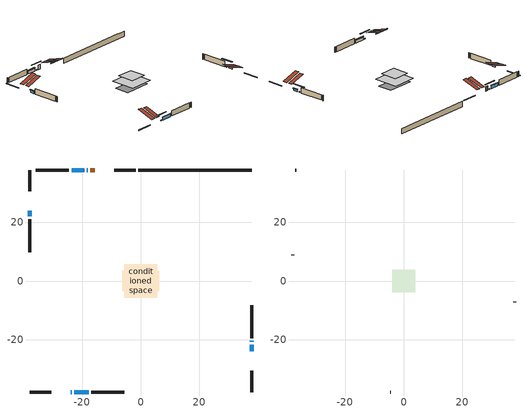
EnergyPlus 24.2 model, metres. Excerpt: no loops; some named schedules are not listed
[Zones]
conditioned space
 floor outside (Floor1 construction): -2.5,-2.5 -2.5,2.5 2.5,2.5 2.5,-2.5 z0.92
 floor adiabatic (AdiabaticFloorConstruction): -5.68,-5.68 -5.68,5.68 5.68,5.68 5.68,-5.68 z0.92
 floor foundation (Slab1 construction): -6.25,-3.43 -6.25,3.43 6.25,3.43 6.25,-3.43 z-1.47
 wall outside (RimJoist1 construction): -1.78,37.86 -9.04,37.86 / -37.86,-37.86 -30.6,-37.86 / -37.86,37.86 -37.86,30.6 / 37.86,-37.86 37.86,-30.6 z0.92:1.22
 wall outside (AdiabaticWallConstruction 1): -15.74,37.86 -17.22,37.86 z0.92:2.95
 wall outside (AdiabaticWallConstruction): 37.86,-23.9 37.86,-21.66 z0.92:1.86; -37.86,23.9 -37.86,22.07 z0.92:2.07; 37.86,-20.74 37.86,-20.45 / -18.14,37.86 -18.43,37.86 / -23.91,-37.86 -23.62,-37.86 z0.92:1.28; -19.36,37.86 -23.59,37.86 z0.92:2.25; -22.69,-37.86 -17.77,-37.86 z0.92:2.15
 wall outside (Wall1 construction): -24.52,37.86 -35.8,37.86 / -16.84,-37.86 -5.56,-37.86 / -37.86,21.15 -37.86,9.86 / 37.86,-19.52 37.86,-8.24 z0.92:3.36
 wall foundation (FoundationWall1 construction): -0.85,37.86,-1.47 -0.85,37.86,0.92 33.99,37.86,0.92 33.99,37.86,0.84 37.86,37.86,0.84 37.86,37.86,-1.47
 window (WindowConstruction): 37.86,-23.9 37.86,-21.66 z0.92:1.86
 window (WindowConstruction 3): -37.86,23.9 -37.86,22.07 z0.92:2.07
 window (WindowConstruction 4): 37.86,-20.73 37.86,-20.45 z0.92:1.27
 window (WindowConstruction 5): -18.14,37.86 -18.43,37.86 z0.92:1.27
 window (WindowConstruction 6): -23.9,-37.86 -23.62,-37.86 z0.92:1.27
 window (WindowConstruction 1): -19.36,37.86 -23.59,37.86 z0.92:2.25
 window (WindowConstruction 2): -22.69,-37.86 -17.77,-37.86 z0.92:2.15
 door (Door): -15.74,37.86 -17.22,37.86 z0.92:2.95
 ceiling adiabatic (AdiabaticFloorConstruction): 5.68,-5.68 5.68,5.68 -5.68,5.68 -5.68,-5.68 z0.92
 roof outside (Roof2 construction): -14.81,37.86,3.36 -14.81,30.62,5.77 -12.9,30.62,5.77 -12.9,37.86,3.36; -24.83,-37.86,3.36 -24.83,-30.62,5.77 -26.74,-30.62,5.77 -26.74,-37.86,3.36; -37.86,24.83,3.36 -30.62,24.83,5.77 -30.62,26.74,5.77 -37.86,26.74,3.36; 37.86,-24.83,3.36 30.62,-24.83,5.77 30.62,-26.74,5.77 37.86,-26.74,3.36
attic - vented
 floor to conditioned space (Floor2 construction Reversed): -3.91,-3.91 -3.91,3.91 3.91,3.91 3.91,-3.91 z3.36
 wall outside (Wall2 construction): -36.73,37.86 -36.93,37.86 / -4.63,-37.86 -4.42,-37.86 / -37.86,8.93 -37.86,8.73 / 37.86,-7.31 37.86,-7.1 z0.92:3.36
 roof outside (Roof1 construction): -11.97,37.86,3.36 -11.97,30.25,5.89 -9.97,30.25,5.89 -9.97,37.86,3.36; -27.67,-37.86,3.36 -27.67,-30.25,5.89 -29.67,-30.25,5.89 -29.67,-37.86,3.36; -37.86,27.67,3.36 -30.25,27.67,5.89 -30.25,29.67,5.89 -37.86,29.67,3.36; 37.86,-27.67,3.36 30.25,-27.67,5.89 30.25,-29.67,5.89 37.86,-29.67,3.36
shading: 37.86,-21.46 37.86,-24.1 38.27,-24.1 38.27,-21.46 z2.06; -37.86,21.87 -37.86,24.1 -38.27,24.1 -38.27,21.87 z2.27; 37.86,-17.59 37.86,-23.59 38.27,-23.59 38.27,-17.59 z4.13; -21.29,37.86 -15.29,37.86 -15.29,38.27 -21.29,38.27 z4.13; -20.76,-37.86 -26.76,-37.86 -26.76,-38.27 -20.76,-38.27 z4.13; -23.79,37.86 -19.16,37.86 -19.16,38.27 -23.79,38.27 z2.45; -17.57,-37.86 -22.89,-37.86 -22.89,-38.27 -17.57,-38.27 z2.36
[Building]
Building 1: Terrain=Suburbs
[Site:Location]
Winnipeg Intl AP_MB: Latitude {deg}=49.91; Longitude {deg}=-97.24; Time Zone {hr}=-6; Elevation {m}=239; Keep Site Location Information=Yes
[Site:GroundTemperature:Shallow]
-2.46526, -5.11642, -5.32873, -4.07063, 0.979979, 6.00706, 10.3653, 13.1261, 13.3606, 11.1152, 6.8681, 1.99523
[Site:WaterMainsTemperature]
Calculation Method=Schedule; Temperature Schedule=mains temperature schedule
[Material] Roughness=Rough; Thermal Absorptance=0.9
Name | Thickness {m} | Conductivity {W/m-K} | Density {kg/m3} | Specific Heat {J/kg-K} | Solar Absorptance | Visible Absorptance
asphalt or fiberglass shingles | 0.00635 | 0.162714 | 1121.4 | 1465.45 | 0.84 | 0.84
ceiling loosefill ins | 0.254 | 0.0480833 | 16.02 | 1046.75 | 0.7 | 0.7
ceiling stud and cavity | 0.1397 | 0.103844 | 65.682 | 1177.47 | 0.7 | 0.7
concrete 4.0 in. | 0.1016 | 1.803125 | 2242.8 | 837.4 | 0.7 | 0.7
concrete 8.0 in. | 0.2032 | 1.803125 | 2242.8 | 837.4 | 0.7 | 0.7
door material | 0.04445 | 0.0451087 | 512.64 | 1214.23 | 0.7 | 0.7
exterior vertical ins | 0.107248 | 0.029427 | 32.04 | 1214.23 | 0.7 | 0.7
floor covering | 0.0127 | 0.0433444 | 54.468 | 1339.84 | 0.6 | 0.6
floor rigid ins; rim joist rigid ins; roof rigid ins | 0.103632 | 0.029427 | 32.04 | 1214.23 | 0.7 | 0.7
floor rigid ins 1; wall rigid ins 1 | 0.512978 | 0.029427 | 32.04 | 1214.23 | 0.7 | 0.7
floor stud and cavity | 0.1397 | 0.0845638 | 92.3553 | 1139.71 | 0.7 | 0.7
floor stud and cavity 1 | 0.1397 | 1.75129 | 37.0049 | 1207.88 | 0.7 | 0.7
furniture material conditioned space 1 | 0.1524 | 0.115458 | 640.8 | 1214.23 | 0.6 | 0.6
gypsum board | 0.0127 | 0.160291 | 801 | 837.4 | 0.6 | 0.6
gypsum board 1 | 0.0127 | 0.160291 | 801 | 837.4 | 0.7 | 0.7
osb sheathing 0.5 in. | 0.0127 | 0.115458 | 512.64 | 1214.23 | 0.7 | 0.7
osb sheathing 0.75 in. | 0.01905 | 0.115458 | 512.64 | 1214.23 | 0.7 | 0.7
osb sheathing 2.0 in. | 0.0508 | 0.115458 | 512.64 | 1214.23 | 0.7 | 0.7
rim joist stud and cavity | 0.0508 | 0.065186 | 125.044 | 1163.47 | 0.6 | 0.6
roof stud and cavity | 0.2032 | 0.110985 | 78.34581 | 1123.46 | 0.7 | 0.7
wall rigid ins | 0.051816 | 0.029427 | 32.04 | 1214.23 | 0.7 | 0.7
wall stud and cavity | 0.1397 | 0.211572 | 139.0536 | 1170.24 | 0.7 | 0.7
wall stud and cavity 1 | 0.0889 | 6.1454 | 50.32683 | 1063.81 | 0.6 | 0.6
wall stud and cavity 2 | 0.0889 | 0.380278 | 52.3479 | 1209.89 | 0.7 | 0.7
wall stud and cavity 3 | 0.0889 | 0.391764 | 83.0341 | 1211.67 | 0.7 | 0.7
wood siding | 0.0254 | 0.102417 | 544.68 | 1172.36 | 0.4 | 0.4
wood siding 1 | 0.00254 | 0.102417 | 544.68 | 1172.36 | 0.4 | 0.4
wood siding 2; wood siding 3; wood siding 4 | 0.0254 | 0.102417 | 544.68 | 1172.36 | 0.7 | 0.7
[WindowMaterial:SimpleGlazingSystem]
Name | U-Factor {W/m2-K} | Solar Heat Gain Coefficient
WindowMaterial | 2.32173 | 0.56
WindowMaterial 1 | 2.22975 | 0.59
WindowMaterial 2 | 2.24678 | 0.59
WindowMaterial 3 | 2.26495 | 0.58
WindowMaterial 4 | 3.071798 | 0.43
[Construction]
AdiabaticFloorConstruction: floor stud and cavity 1, floor rigid ins 1, osb sheathing 0.75 in., floor covering
AdiabaticWallConstruction: wood siding 3, wall rigid ins 1, wall stud and cavity 2, gypsum board
AdiabaticWallConstruction 1: wood siding 4, wall rigid ins 1, wall stud and cavity 2, gypsum board
Door: door material
Floor1 construction: floor stud and cavity, floor rigid ins, osb sheathing 0.75 in., floor covering
Floor2 construction Reversed: gypsum board, ceiling stud and cavity, ceiling loosefill ins
FoundationWall1 construction: concrete 8.0 in., gypsum board 1
furniture construction conditioned space 1: furniture material conditioned space 1
PartitionWallConstruction: gypsum board, wall stud and cavity 3, gypsum board
RimJoist1 construction: wood siding 2, rim joist rigid ins, osb sheathing 2.0 in., rim joist stud and cavity
Roof1 construction: asphalt or fiberglass shingles
Roof2 construction: asphalt or fiberglass shingles, roof rigid ins, osb sheathing 0.75 in., roof stud and cavity, gypsum board
Slab1 construction: concrete 4.0 in.
Wall1 construction: wood siding, wall rigid ins, osb sheathing 0.5 in., wall stud and cavity, gypsum board
Wall2 construction: wood siding 1, wall stud and cavity 1
WindowConstruction: WindowMaterial
WindowConstruction 1: WindowMaterial 1
WindowConstruction 2: WindowMaterial 2
WindowConstruction 3: WindowMaterial 3
WindowConstruction 4; WindowConstruction 5; WindowConstruction 6: WindowMaterial 4
[Zone] Multiplier=1; Part of Total Floor Area=Yes
Name | Volume {m3}
attic - vented | 25.1345
conditioned space | 536.5
[Space]
Name | Zone | Volume {m3}
attic - vented 1 | attic - vented | 25.1345
conditioned space 1 | conditioned space | 536.5
[ZoneInfiltration:EffectiveLeakageArea]
infil attic - vented 1: Zone or Space=attic - vented 1; Schedule=Always On Discrete; Effective Air Leakage Area {cm2}=2034.67; Stack Coefficient=0.000345951; Wind Coefficient=1.25669e-05
[ZoneMixing]
whole house fan mix: Zone or Space=attic - vented; Schedule=Always On Continuous; Design Flow Rate Calculation Method=Flow/Zone; Design Flow Rate {m3/s}=0; Source Zone or Space=conditioned space
[SurfaceProperty:ExposedFoundationPerimeter]
Slab1: Exposed Perimeter Calculation Method=TotalExposedPerimeter; Total Exposed Perimeter {m}=38.711
[InternalMass] Zone or ZoneList=conditioned space; Space or SpaceList=conditioned space 1
Name | Construction | Surface Area {m2}
furniture mass conditioned space 1 | furniture construction conditioned space 1 | 95.8721
partition wall mass | PartitionWallConstruction | 239.68
[Lights]
interior lighting: Zone or ZoneList or Space or SpaceList=conditioned space 1; Schedule=interior lighting schedule; Design Level Calculation Method=LightingLevel; Lighting Level {W}=343.2; Return Air Fraction=0; Fraction Radiant=0.6; Fraction Visible=0.2; Fraction Replaceable=1
[People]
occupants: Zone or ZoneList or Space or SpaceList=conditioned space 1; Number of People Schedule=occupants schedule; Number of People Calculation Method=People; Number of People=3; Fraction Radiant=0.314171; Sensible Heat Fraction=0.56303; Activity Level Schedule=occupants activity schedule; Carbon Dioxide Generation Rate {m3/s-W}=0; Enable ASHRAE 55 Comfort Warnings=No; Mean Radiant Temperature Calculation Type=EnclosureAveraged
[ElectricEquipment] Zone or ZoneList or Space or SpaceList=conditioned space 1; Design Level Calculation Method=EquipmentLevel
Name | Schedule | Design Level {W} | Fraction Latent | Fraction Radiant | Fraction Lost
clothes dryer | clothes dryer schedule | 140.772 | 0.015 | 0.081 | 0.85
clothes washer | clothes washer schedule | 32.1985 | 0.03 | 0.162 | 0.7
cooking range | cooking range schedule | 215.147 | 0.08 | 0.432 | 0.2
dishwasher | dishwasher schedule | 66.8632 | 0.3 | 0.18 | 0.4
fridge | fridge schedule | 72.9452 | 0 | 0.6 | 0
mech vent house fan | mech vent house fan schedule | 125 | 0 | 0 | 0.5
mech vent house fan cfis | mech vent house fan cfis schedule | 0 | 0 | 0 | 0
misc plug loads | misc plug loads schedule | 494.7 | 0.045 | 0.513 | 0.1
whole house fan | Always On Discrete | 0 | 0 | 0 | 1
[OtherEquipment] Zone or ZoneList or Space or SpaceList=conditioned space 1; Design Level Calculation Method=EquipmentLevel
Name | Fuel Type | Schedule | Design Level {W} | Fraction Latent | Fraction Radiant | Fraction Lost
clothes dryer 1 | Electricity | clothes dryer schedule | 0 | 0.015 | 0.081 | 0.85
cooking range 1 | Electricity | cooking range schedule | 0 | 0.08 | 0.432 | 0.2
general water use latent | None | general water use schedule | 62.594 | 1 | 0 | 0
general water use sensible | None | general water use schedule | -61.6891 | 0 | 0.6 | 0
mech vent house fan latent load | None | Always On Discrete | 0 | 1 | 0 | 0
mech vent house fan sensible load | None | Always On Discrete | 0 | 0 | 0 | 0
water heater energy adjustment1 | Electricity | Always On Discrete | 0.01 | 0 | 0 | 1
[ZoneInfiltration:DesignFlowRate] Zone or ZoneList or Space or SpaceList=conditioned space 1; Schedule=Always On Discrete; Design Flow Rate Calculation Method=Flow/Zone; Design Flow Rate {m3/s}=0
infil flow; natural vent flow; whole house fan flow
[AvailabilityManager:Scheduled]
central ac and furnace airloop Availability Manager: Schedule=Always On Discrete
[Foundation:Kiva]
Foundation Kiva 1: Initial Indoor Air Temperature {C}=21; Wall Height Above Grade {m}=0.920008; Wall Depth Below Slab {m}=0.2032; Custom Block Material Name 1=exterior vertical ins; Custom Block Depth 1 {m}=2.39; Custom Block X Position 1 {m}=0.2159; Custom Block Z Position 1 {m}=0
[Foundation:Kiva:Settings]
Soil Conductivity {W/m-K}=0.849921; Soil Density {kg/m3}=1842.3; Soil Specific Heat {J/kg-K}=418.7; Ground Solar Absorptivity=0.9; Ground Thermal Absorptivity=0.9; Ground Surface Roughness {m}=0.03; Far-Field Width {m}=40; Deep-Ground Boundary Condition=ZeroFlux; Deep-Ground Depth {m}=40; Minimum Cell Dimension {m}=0.2; Maximum Cell Growth Coefficient=3; Simulation Timestep=Timestep
[Exterior:Lights]
exterior lighting: Schedule=exterior lighting schedule; Design Level {W}=75.6
[EnergyManagementSystem:GlobalVariable]
central_ac_and_furnace_airloop_Fan_RTF
infil_program_Qfan
infil_program_Qinf
natural_vent_program_Qnv
natural_vent_program_Qwhf
[EnergyManagementSystem:Sensor]
Name | Output:Variable or Output:Meter Index Key | Output:Variable or Output:Meter
airflow_gain | infil flow | Infiltration Sensible Heat Gain Energy
airflow_gain_1 | natural vent flow | Infiltration Sensible Heat Gain Energy
airflow_gain_2 | whole house fan flow | Infiltration Sensible Heat Gain Energy
airflow_loss | infil flow | Infiltration Sensible Heat Loss Energy
airflow_loss_1 | natural vent flow | Infiltration Sensible Heat Loss Energy
airflow_loss_2 | whole house fan flow | Infiltration Sensible Heat Loss Energy
clg_load_cond |  | Cooling:EnergyTransfer:Zone:CONDITIONED SPACE
clg_sp_s; clg_sp_s_1 | cooling setpoint | Schedule Value
clothes_dryer_exhaust_0_sch_s | clothes dryer exhaust 0 schedule | Schedule Value
cool_season | cooling season schedule | Schedule Value
htg_load_cond |  | Heating:EnergyTransfer:Zone:CONDITIONED SPACE
htg_sp_s; htg_sp_s_1 | heating setpoint | Schedule Value
ig_ee_conv | clothes dryer | Electric Equipment Convective Heating Energy
ig_ee_conv_2 | cooking range | Electric Equipment Convective Heating Energy
ig_ee_conv_4 | fridge | Electric Equipment Convective Heating Energy
ig_ee_conv_5 | misc plug loads | Electric Equipment Convective Heating Energy
ig_ee_conv_6 | whole house fan | Electric Equipment Convective Heating Energy
ig_ee_rad | clothes dryer | Electric Equipment Radiant Heating Energy
ig_ee_rad_2 | cooking range | Electric Equipment Radiant Heating Energy
ig_ee_rad_4 | fridge | Electric Equipment Radiant Heating Energy
ig_ee_rad_5 | misc plug loads | Electric Equipment Radiant Heating Energy
ig_ee_rad_6 | whole house fan | Electric Equipment Radiant Heating Energy
ig_lgt_conv | interior lighting | Lights Convective Heating Energy
ig_lgt_rad | interior lighting | Lights Radiant Heating Energy
ig_lgt_vis | interior lighting | Lights Visible Radiation Heating Energy
ig_oe_conv | clothes dryer 1 | Other Equipment Convective Heating Energy
ig_oe_conv_1 | cooking range 1 | Other Equipment Convective Heating Energy
ig_oe_conv_2 | general water use latent | Other Equipment Convective Heating Energy
ig_oe_conv_3 | general water use sensible | Other Equipment Convective Heating Energy
ig_oe_conv_4 | water heater energy adjustment1 | Other Equipment Convective Heating Energy
ig_oe_rad | clothes dryer 1 | Other Equipment Radiant Heating Energy
ig_oe_rad_1 | cooking range 1 | Other Equipment Radiant Heating Energy
ig_oe_rad_2 | general water use latent | Other Equipment Radiant Heating Energy
ig_oe_rad_3 | general water use sensible | Other Equipment Radiant Heating Energy
ig_oe_rad_4 | water heater energy adjustment1 | Other Equipment Radiant Heating Energy
ig_ppl_conv | occupants | People Convective Heating Energy
ig_ppl_rad | occupants | People Radiant Heating Energy
im_conv | furniture mass conditioned space 1 | Surface Inside Face Convection Heat Gain Energy
im_conv_1 | partition wall mass | Surface Inside Face Convection Heat Gain Energy
im_ig | furniture mass conditioned space 1 | Surface Inside Face Internal Gains Radiation Heat Gain Energy
im_ig_1 | partition wall mass | Surface Inside Face Internal Gains Radiation Heat Gain Energy
im_lgt | furniture mass conditioned space 1 | Surface Inside Face Lights Radiation Heat Gain Energy
im_lgt_1 | partition wall mass | Surface Inside Face Lights Radiation Heat Gain Energy
im_sol | furniture mass conditioned space 1 | Surface Inside Face Solar Radiation Heat Gain Energy
im_sol_1 | partition wall mass | Surface Inside Face Solar Radiation Heat Gain Energy
im_surf | furniture mass conditioned space 1 | Surface Inside Face Net Surface Thermal Radiation Heat Gain Energy
im_surf_1 | partition wall mass | Surface Inside Face Net Surface Thermal Radiation Heat Gain Energy
mv_conv | mech vent house fan | Electric Equipment Convective Heating Energy
mv_conv_1 | mech vent house fan cfis | Electric Equipment Convective Heating Energy
mv_conv_2 | mech vent house fan latent load | Other Equipment Convective Heating Energy
mv_conv_3 | mech vent house fan sensible load | Other Equipment Convective Heating Energy
mv_rad | mech vent house fan | Electric Equipment Radiant Heating Energy
mv_rad_1 | mech vent house fan cfis | Electric Equipment Radiant Heating Energy
mv_rad_2 | mech vent house fan latent load | Other Equipment Radiant Heating Energy
mv_rad_3 | mech vent house fan sensible load | Other Equipment Radiant Heating Energy
natural_vent_s | natural vent schedule | Schedule Value
out_pb_s |  | Site Outdoor Air Barometric Pressure
out_wt_s |  | Site Outdoor Air Humidity Ratio
site_vw_s |  | Site Wind Speed
ss_back_out | Window1 | Surface Window Shortwave from Zone Back Out Window Heat Transfer Rate
ss_back_out_1 | Window13 | Surface Window Shortwave from Zone Back Out Window Heat Transfer Rate
ss_back_out_2 | Window15 | Surface Window Shortwave from Zone Back Out Window Heat Transfer Rate
ss_back_out_3 | Window16 | Surface Window Shortwave from Zone Back Out Window Heat Transfer Rate
ss_back_out_4 | Window17 | Surface Window Shortwave from Zone Back Out Window Heat Transfer Rate
ss_back_out_5 | Window4 | Surface Window Shortwave from Zone Back Out Window Heat Transfer Rate
ss_back_out_6 | Window8 | Surface Window Shortwave from Zone Back Out Window Heat Transfer Rate
ss_conv | Door1 | Surface Inside Face Convection Heat Gain Energy
ss_conv_1 | Window1 | Surface Inside Face Convection Heat Gain Energy
ss_conv_2 | Window13 | Surface Inside Face Convection Heat Gain Energy
ss_conv_3 | Window15 | Surface Inside Face Convection Heat Gain Energy
ss_conv_4 | Window16 | Surface Inside Face Convection Heat Gain Energy
ss_conv_5 | Window17 | Surface Inside Face Convection Heat Gain Energy
ss_conv_6 | Window4 | Surface Inside Face Convection Heat Gain Energy
ss_conv_7 | Window8 | Surface Inside Face Convection Heat Gain Energy
ss_ig | Door1 | Surface Inside Face Internal Gains Radiation Heat Gain Energy
ss_ig_1 | Window1 | Surface Inside Face Internal Gains Radiation Heat Gain Energy
ss_ig_2 | Window13 | Surface Inside Face Internal Gains Radiation Heat Gain Energy
ss_ig_3 | Window15 | Surface Inside Face Internal Gains Radiation Heat Gain Energy
ss_ig_4 | Window16 | Surface Inside Face Internal Gains Radiation Heat Gain Energy
ss_ig_5 | Window17 | Surface Inside Face Internal Gains Radiation Heat Gain Energy
ss_ig_6 | Window4 | Surface Inside Face Internal Gains Radiation Heat Gain Energy
ss_ig_7 | Window8 | Surface Inside Face Internal Gains Radiation Heat Gain Energy
ss_lgt | Door1 | Surface Inside Face Lights Radiation Heat Gain Energy
ss_sol | Door1 | Surface Inside Face Solar Radiation Heat Gain Energy
ss_surf | Door1 | Surface Inside Face Net Surface Thermal Radiation Heat Gain Energy
ss_surf_1 | Window1 | Surface Inside Face Net Surface Thermal Radiation Heat Gain Energy
ss_surf_2 | Window13 | Surface Inside Face Net Surface Thermal Radiation Heat Gain Energy
ss_surf_3 | Window15 | Surface Inside Face Net Surface Thermal Radiation Heat Gain Energy
ss_surf_4 | Window16 | Surface Inside Face Net Surface Thermal Radiation Heat Gain Energy
ss_surf_5 | Window17 | Surface Inside Face Net Surface Thermal Radiation Heat Gain Energy
ss_surf_6 | Window4 | Surface Inside Face Net Surface Thermal Radiation Heat Gain Energy
ss_surf_7 | Window8 | Surface Inside Face Net Surface Thermal Radiation Heat Gain Energy
ss_trans_in | Window1 | Surface Window Transmitted Solar Radiation Rate
ss_trans_in_1 | Window13 | Surface Window Transmitted Solar Radiation Rate
ss_trans_in_2 | Window15 | Surface Window Transmitted Solar Radiation Rate
ss_trans_in_3 | Window16 | Surface Window Transmitted Solar Radiation Rate
ss_trans_in_4 | Window17 | Surface Window Transmitted Solar Radiation Rate
ss_trans_in_5 | Window4 | Surface Window Transmitted Solar Radiation Rate
ss_trans_in_6 | Window8 | Surface Window Transmitted Solar Radiation Rate
ss_trans_out | Window1 | Surface Inside Face Initial Transmitted Diffuse Transmitted Out Window Solar Radiation Rate
ss_trans_out_1 | Window13 | Surface Inside Face Initial Transmitted Diffuse Transmitted Out Window Solar Radiation Rate
ss_trans_out_2 | Window15 | Surface Inside Face Initial Transmitted Diffuse Transmitted Out Window Solar Radiation Rate
ss_trans_out_3 | Window16 | Surface Inside Face Initial Transmitted Diffuse Transmitted Out Window Solar Radiation Rate
ss_trans_out_4 | Window17 | Surface Inside Face Initial Transmitted Diffuse Transmitted Out Window Solar Radiation Rate
ss_trans_out_5 | Window4 | Surface Inside Face Initial Transmitted Diffuse Transmitted Out Window Solar Radiation Rate
ss_trans_out_6 | Window8 | Surface Inside Face Initial Transmitted Diffuse Transmitted Out Window Solar Radiation Rate
s_conv | Floor1 | Surface Inside Face Convection Heat Gain Energy
s_conv_1 | Floor2 | Surface Inside Face Convection Heat Gain Energy
s_conv_10 | Roof2:180 | Surface Inside Face Convection Heat Gain Energy
s_conv_11 | Roof2:270 | Surface Inside Face Convection Heat Gain Energy
s_conv_12 | Roof2:90 | Surface Inside Face Convection Heat Gain Energy
s_conv_13 | Slab1 | Surface Inside Face Convection Heat Gain Energy
s_conv_14 | Wall1:0 | Surface Inside Face Convection Heat Gain Energy
s_conv_15 | Wall1:180 | Surface Inside Face Convection Heat Gain Energy
s_conv_16 | Wall1:270 | Surface Inside Face Convection Heat Gain Energy
s_conv_17 | Wall1:90 | Surface Inside Face Convection Heat Gain Energy
s_conv_2 | FoundationWall1 | Surface Inside Face Convection Heat Gain Energy
s_conv_3 | inferred conditioned ceiling | Surface Inside Face Convection Heat Gain Energy
s_conv_4 | inferred conditioned floor | Surface Inside Face Convection Heat Gain Energy
s_conv_5 | RimJoist1:0 | Surface Inside Face Convection Heat Gain Energy
s_conv_6 | RimJoist1:180 | Surface Inside Face Convection Heat Gain Energy
s_conv_7 | RimJoist1:270 | Surface Inside Face Convection Heat Gain Energy
s_conv_8 | RimJoist1:90 | Surface Inside Face Convection Heat Gain Energy
s_conv_9 | Roof2:0 | Surface Inside Face Convection Heat Gain Energy
s_ig | Floor1 | Surface Inside Face Internal Gains Radiation Heat Gain Energy
s_ig_1 | Floor2 | Surface Inside Face Internal Gains Radiation Heat Gain Energy
s_ig_10 | Roof2:180 | Surface Inside Face Internal Gains Radiation Heat Gain Energy
s_ig_11 | Roof2:270 | Surface Inside Face Internal Gains Radiation Heat Gain Energy
s_ig_12 | Roof2:90 | Surface Inside Face Internal Gains Radiation Heat Gain Energy
s_ig_13 | Slab1 | Surface Inside Face Internal Gains Radiation Heat Gain Energy
s_ig_14 | Wall1:0 | Surface Inside Face Internal Gains Radiation Heat Gain Energy
s_ig_15 | Wall1:180 | Surface Inside Face Internal Gains Radiation Heat Gain Energy
s_ig_16 | Wall1:270 | Surface Inside Face Internal Gains Radiation Heat Gain Energy
s_ig_17 | Wall1:90 | Surface Inside Face Internal Gains Radiation Heat Gain Energy
s_ig_2 | FoundationWall1 | Surface Inside Face Internal Gains Radiation Heat Gain Energy
s_ig_3 | inferred conditioned ceiling | Surface Inside Face Internal Gains Radiation Heat Gain Energy
s_ig_4 | inferred conditioned floor | Surface Inside Face Internal Gains Radiation Heat Gain Energy
s_ig_5 | RimJoist1:0 | Surface Inside Face Internal Gains Radiation Heat Gain Energy
s_ig_6 | RimJoist1:180 | Surface Inside Face Internal Gains Radiation Heat Gain Energy
s_ig_7 | RimJoist1:270 | Surface Inside Face Internal Gains Radiation Heat Gain Energy
s_ig_8 | RimJoist1:90 | Surface Inside Face Internal Gains Radiation Heat Gain Energy
s_ig_9 | Roof2:0 | Surface Inside Face Internal Gains Radiation Heat Gain Energy
s_lgt | Floor1 | Surface Inside Face Lights Radiation Heat Gain Energy
s_lgt_1 | Floor2 | Surface Inside Face Lights Radiation Heat Gain Energy
s_lgt_10 | Roof2:180 | Surface Inside Face Lights Radiation Heat Gain Energy
s_lgt_11 | Roof2:270 | Surface Inside Face Lights Radiation Heat Gain Energy
s_lgt_12 | Roof2:90 | Surface Inside Face Lights Radiation Heat Gain Energy
s_lgt_13 | Slab1 | Surface Inside Face Lights Radiation Heat Gain Energy
s_lgt_14 | Wall1:0 | Surface Inside Face Lights Radiation Heat Gain Energy
s_lgt_15 | Wall1:180 | Surface Inside Face Lights Radiation Heat Gain Energy
s_lgt_16 | Wall1:270 | Surface Inside Face Lights Radiation Heat Gain Energy
s_lgt_17 | Wall1:90 | Surface Inside Face Lights Radiation Heat Gain Energy
s_lgt_2 | FoundationWall1 | Surface Inside Face Lights Radiation Heat Gain Energy
s_lgt_3 | inferred conditioned ceiling | Surface Inside Face Lights Radiation Heat Gain Energy
s_lgt_4 | inferred conditioned floor | Surface Inside Face Lights Radiation Heat Gain Energy
s_lgt_5 | RimJoist1:0 | Surface Inside Face Lights Radiation Heat Gain Energy
s_lgt_6 | RimJoist1:180 | Surface Inside Face Lights Radiation Heat Gain Energy
s_lgt_7 | RimJoist1:270 | Surface Inside Face Lights Radiation Heat Gain Energy
s_lgt_8 | RimJoist1:90 | Surface Inside Face Lights Radiation Heat Gain Energy
s_lgt_9 | Roof2:0 | Surface Inside Face Lights Radiation Heat Gain Energy
s_sol | Floor1 | Surface Inside Face Solar Radiation Heat Gain Energy
s_sol_1 | Floor2 | Surface Inside Face Solar Radiation Heat Gain Energy
s_sol_10 | Roof2:180 | Surface Inside Face Solar Radiation Heat Gain Energy
s_sol_11 | Roof2:270 | Surface Inside Face Solar Radiation Heat Gain Energy
s_sol_12 | Roof2:90 | Surface Inside Face Solar Radiation Heat Gain Energy
s_sol_13 | Slab1 | Surface Inside Face Solar Radiation Heat Gain Energy
s_sol_14 | Wall1:0 | Surface Inside Face Solar Radiation Heat Gain Energy
s_sol_15 | Wall1:180 | Surface Inside Face Solar Radiation Heat Gain Energy
s_sol_16 | Wall1:270 | Surface Inside Face Solar Radiation Heat Gain Energy
s_sol_17 | Wall1:90 | Surface Inside Face Solar Radiation Heat Gain Energy
s_sol_2 | FoundationWall1 | Surface Inside Face Solar Radiation Heat Gain Energy
